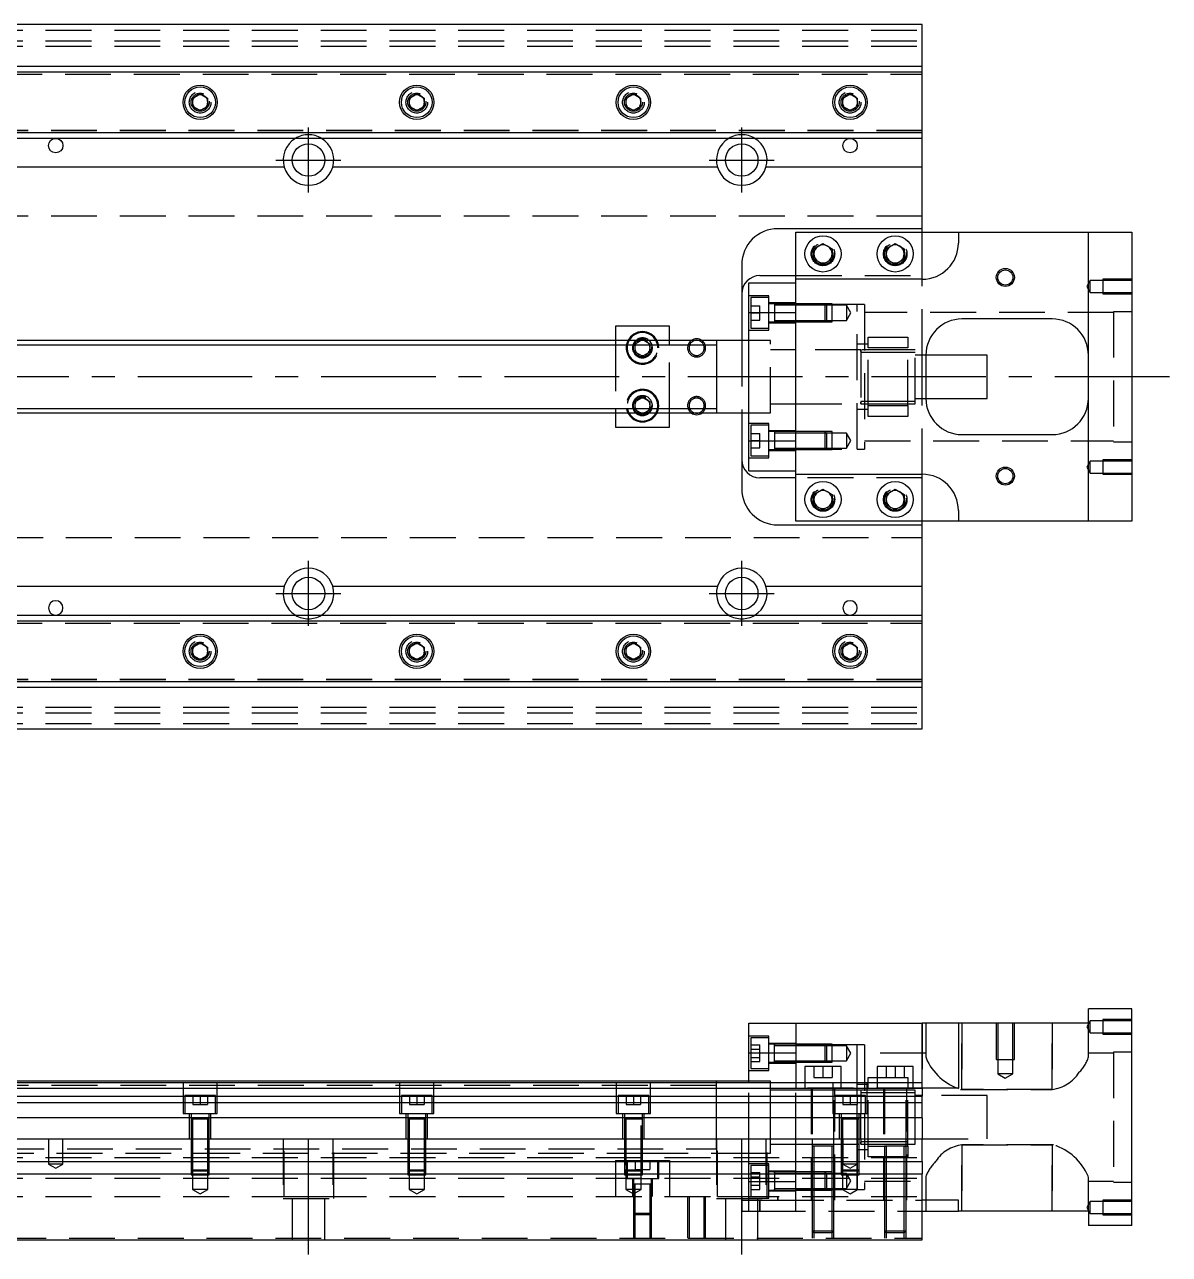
# Model space of a CAD drawing. Extents: x -20 to 930, y -284 to 102.
# Drawn here: x 451.4 to 768.4, y -243 to 97.5 of the extents above; entities that cross this region are included whole.
import ezdxf

# ---------------------------------------------------------------- set-up
doc = ezdxf.new("R2010")
doc.units = 0
doc.linetypes.add('CENTER', pattern=[50.8, 31.75, -6.35, 6.35, -6.35])
doc.linetypes.add('DASHED', pattern=[19.05, 12.7, -6.35])
doc.layers.get('0').update_dxf_attribs({"linetype": 'CONTINUOUS'})
doc.layers.add('CENTER', color=1, linetype='CENTER')

msp = doc.modelspace()

# ---------------------------------------------------------------- linework, layer by layer
at = {"color": 3, "linetype": 'DASHED'}
for p, q in [((0, 96), (700, 96)), ((0, 93), (700, 93)), ((0, 91.5), (700, 91.5)), ((424.5, 84.403994), (700, 84.403994)), ((424.5, 83.8), (700, 83.8)), ((502.483582, 76.286038), (502.5, 76)), ((562.483582, 76.286038), (562.5, 76)), ((617.5, 76), (617.534018, 76.411016)), ((682.483582, 76.286038), (682.5, 76)), ((700, 68.2), (424.5, 68.2)), ((700, 67.596006), (424.5, 67.596006)), ((700, 44.5), (5.640312, 44.5)), ((700, 28), (700, 40)), ((675.477798, 34.364306), (675.5, 34)), ((695.477798, 34.364306), (695.5, 34)), ((665, 28), (700, 28)), ((700, 27), (700, 28)), ((665, 17.78342), (665, 26)), ((700, 6), (700, 27)), ((746.5, 26.65), (745.547372, 25)), ((745.547372, 25), (746.5, 23.35)), ((746.5, 23.35), (746.5, 26.65)), ((750, 26.65), (746.5, 26.65)), ((750, 26.999994), (750, 23.000006)), ((758, 26.999994), (750, 26.999994)), ((758, 26.65), (750, 26.65)), ((657.5, 22.42767), (652, 22.42767)), ((652.5, 21.92767), (652.5, 13.42767)), ((657.5, 21.92767), (652.5, 21.92767)), ((657.5, 12.92767), (657.5, 22.42767)), ((746.5, 23.35), (750, 23.35)), ((750, 23.35), (758, 23.35)), ((750, 23.000006), (758, 23.000006)), ((652.5, 19.67767), (655, 19.67767)), ((652.5, 17.67767), (655, 17.67767)), ((655, 17.67767), (655, 19.67767)), ((655, 15.67767), (655, 17.67767)), ((665, 20.42767), (657.5, 20.42767)), ((659.1, 20.17767), (657.5, 20.17767)), ((659.1, 20.17767), (659.095, 20.17767)), ((659.1, 20.17767), (659.1, 19.92022)), ((659.105, 20.17767), (659.1, 20.17767)), ((664.99998, 20.17767), (659.1, 20.17767)), ((659.1, 19.92022), (659.1, 15.435068)), ((664.99998, 19.77767), (659.1, 19.77767)), ((673.1, 20.17767), (665, 20.17767)), ((673.1, 20.177664), (665, 20.177664)), ((682, 20), (665, 20)), ((673.5, 19.77767), (665, 19.77767)), ((673.1, 15.17767), (673.1, 20.17767)), ((673.5, 19.77767), (673.1, 20.17767)), ((675, 20.177664), (673.10002, 20.177664)), ((673.5, 19.77767), (673.5, 15.57767)), ((675, 19.77767), (673.50002, 19.77767)), ((675, 15.177674), (675, 20.177664)), ((679, 19.77767), (675, 19.77767)), ((679, 19.77767), (679, 15.57767)), ((680.212436, 17.67767), (679, 19.77767)), ((679, 15.57767), (680.212436, 17.67767)), ((682, -20), (682, 20)), ((684, 20), (682, 20)), ((684, 20), (684, -20)), ((753, 17.75), (684, 17.75)), ((753, 18), (753, -18)), ((758, 18), (753, 18)), ((652.5, 15.67767), (655, 15.67767)), ((657.5, 15.17767), (659.1, 15.17767)), ((657.5, 14.92767), (665, 14.92767)), ((659.095, 15.17767), (659.1, 15.17767)), ((659.1, 15.57767), (664.99998, 15.57767)), ((659.1, 15.435068), (659.1, 15.17767)), ((659.1, 15.17767), (659.105, 15.17767)), ((659.1, 15.17767), (664.99998, 15.17767)), ((665, 15.57767), (673.5, 15.57767)), ((665, 15.177674), (673.1, 15.177674)), ((665, 15.17767), (673.1, 15.17767)), ((673.1, 15.17767), (673.5, 15.57767)), ((673.10002, 15.177674), (675, 15.177674)), ((673.50002, 15.57767), (675, 15.57767)), ((675, 15.57767), (679, 15.57767)), ((652, 12.92767), (657.5, 12.92767)), ((652.5, 13.42767), (657.5, 13.42767)), ((685, 11), (696, 11)), ((685, 8), (685, 11)), ((696, 11), (696, 8)), ((615, 10), (615, 8.75)), ((615, 8.75), (615, -8.75)), ((620.5, 9.1547), (621.964102, 10)), ((620.5, 8.75), (620.5, 9.1547)), ((620.5, 6.8453), (620.5, 8.75)), ((622.5, 5.690598), (620.5, 6.8453)), ((624.5, 6.8453), (622.5, 5.690598)), ((623.035898, 10), (624.5, 9.1547)), ((624.5, 9.1547), (624.5, 8.75)), ((624.5, 8.75), (624.5, 6.8453)), ((624.983582, 8.286038), (625, 8)), ((630, 8.75), (630, 10)), ((630, -8.75), (630, 8.75)), ((643, 10), (642.995, 10)), ((643.005, 10), (643, 10)), ((650, 10), (650, -10)), ((658, 10), (652, 10)), ((658, -10), (658, 10)), ((665, 7.5), (658, 7.5)), ((683.005, 7.5), (665, 7.5)), ((685, 9), (682, 9)), ((696, 7.5), (682.995, 7.5)), ((683, 6.950984), (683, 7.5)), ((683, 7.5), (683, 6.951128)), ((683, 6.951128), (683, -6.950984)), ((696, 8), (685, 8)), ((685, -8), (685, 8)), ((696, -8), (696, 8)), ((698, 7.5), (696, 7.5)), ((698, -7.5), (698, 7.5)), ((696, 6.75), (683, 6.75)), ((698, 6.75), (696, 6.75)), ((701, 6), (698, 6)), ((700, -6), (700, 6)), ((620.5, -6.8453), (622.5, -5.690598)), ((622.5, -5.690598), (624.5, -6.8453)), ((683, -6.75), (696, -6.75)), ((696, -6.75), (698, -6.75)), ((698, -6), (701, -6)), ((700, -27), (700, -6)), ((615, -8.75), (615, -10)), ((620, -8), (620.018502, -7.696412)), ((620.5, -8.75), (620.5, -6.8453)), ((620.5, -9.1547), (620.5, -8.75)), ((621.964102, -10), (620.5, -9.1547)), ((624.5, -9.1547), (623.035898, -10)), ((624.5, -6.8453), (624.5, -8.75)), ((624.5, -8.75), (624.5, -9.1547)), ((630, -10), (630, -8.75)), ((642.995, -10), (643, -10)), ((643, -10), (643.005, -10)), ((652, -10), (658, -10)), ((658, -7.5), (665, -7.5)), ((665, -7.5), (683.005, -7.5)), ((682, -9), (685, -9)), ((682.995, -7.5), (696, -7.5)), ((683, -7.499332), (683, -6.950962)), ((683, -6.950984), (683, -7.5)), ((683, -7.5), (683, -7.499332)), ((685, -8), (696, -8)), ((685, -11), (685, -8)), ((696, -7.5), (698, -7.5)), ((696, -8), (696, -11)), ((657.5, -12.92767), (652, -12.92767)), ((652.5, -13.42767), (652.5, -21.92767)), ((657.5, -13.42767), (652.5, -13.42767)), ((657.5, -22.42767), (657.5, -12.92767)), ((696, -11), (685, -11)), ((652.5, -15.67767), (655, -15.67767)), ((655, -17.67767), (655, -15.67767)), ((665, -14.92767), (657.5, -14.92767)), ((659.1, -15.17767), (657.5, -15.17767)), ((659.1, -15.17767), (659.095, -15.17767)), ((659.1, -15.17767), (659.1, -15.435118)), ((664.99998, -15.17767), (659.1, -15.17767)), ((659.105, -15.17767), (659.1, -15.17767)), ((659.1, -15.435118), (659.1, -19.920272)), ((664.99998, -15.57767), (659.1, -15.57767)), ((673.1, -15.17767), (665, -15.17767)), ((673.1, -15.177674), (665, -15.177674)), ((673.5, -15.57767), (665, -15.57767)), ((673.1, -20.17767), (673.1, -15.17767)), ((673.5, -15.57767), (673.1, -15.17767)), ((675, -15.177674), (673.10002, -15.177674)), ((673.5, -15.57767), (673.5, -19.77767)), ((675, -15.57767), (673.50002, -15.57767)), ((675, -20.177664), (675, -15.177674)), ((679, -15.57767), (675, -15.57767)), ((679, -15.57767), (679, -19.77767)), ((680.212436, -17.67767), (679, -15.57767)), ((652.5, -17.67767), (655, -17.67767)), ((652.5, -19.67767), (655, -19.67767)), ((655, -19.67767), (655, -17.67767)), ((657.5, -20.17767), (659.1, -20.17767)), ((657.5, -20.42767), (665, -20.42767)), ((659.095, -20.17767), (659.1, -20.17767)), ((659.1, -19.77767), (664.99998, -19.77767)), ((659.1, -19.920272), (659.1, -20.17767)), ((659.1, -20.17767), (664.99998, -20.17767)), ((659.1, -20.17767), (659.105, -20.17767)), ((665, -26), (665, -17.78342)), ((665, -19.77767), (673.5, -19.77767)), ((665, -20), (682, -20)), ((665, -20.177664), (673.1, -20.177664)), ((665, -20.17767), (673.1, -20.17767)), ((673.1, -20.17767), (673.5, -19.77767)), ((673.10002, -20.177664), (675, -20.177664)), ((673.50002, -19.77767), (675, -19.77767)), ((675, -19.77767), (679, -19.77767)), ((679, -19.77767), (680.212436, -17.67767)), ((682, -20), (684, -20)), ((684, -17.75), (753, -17.75)), ((753, -18), (758, -18)), ((652, -22.42767), (657.5, -22.42767)), ((652.5, -21.92767), (657.5, -21.92767)), ((746.5, -23.35), (745.547372, -25)), ((746.5, -26.65), (746.5, -23.35)), ((750, -23.35), (746.5, -23.35)), ((750, -23.000006), (750, -26.999994)), ((758, -23.000006), (750, -23.000006)), ((758, -23.35), (750, -23.35)), ((700, -28), (700, -27)), ((745.547372, -25), (746.5, -26.65)), ((746.5, -26.65), (750, -26.65)), ((750, -26.65), (758, -26.65)), ((750, -26.999994), (758, -26.999994)), ((700, -28), (665, -28)), ((700, -40), (700, -28)), ((675.477798, -33.635694), (675.5, -34)), ((695.477798, -33.635694), (695.5, -34)), ((5.640312, -44.5), (700, -44.5)), ((424.5, -67.596006), (700, -67.596006)), ((424.5, -68.2), (700, -68.2)), ((497.5, -76), (497.534018, -75.588984)), ((557.5, -76), (557.534018, -75.588984)), ((622.483582, -75.713962), (622.5, -76)), ((682.483582, -75.713962), (682.5, -76)), ((700, -83.8), (424.5, -83.8)), ((700, -84.403994), (424.5, -84.403994)), ((0, -91.5), (700, -91.5)), ((0, -93), (700, -93)), ((0, -96), (700, -96)), ((700, -178.98), (700, -195.48)), ((701, -178.98), (701, -188.274836)), ((711, -197.294786), (711, -178.98)), ((711, -178.98), (711, -197.294786)), ((720.500006, -178.98), (720.500006, -188.98)), ((720.9, -178.98), (720.9, -188.98)), ((725.1, -188.98), (725.1, -178.98)), ((725.499994, -188.98), (725.499994, -178.98)), ((736, -178.98), (736, -197.294786)), ((736, -197.294786), (736, -178.98)), ((746.5, -178.33), (745.547372, -179.98)), ((745.547372, -179.98), (746.5, -181.63)), ((746, -188.274836), (746, -178.98)), ((746.5, -181.63), (746.5, -178.33)), ((750, -178.33), (746.5, -178.33)), ((750, -177.980006), (750, -181.979994)), ((758, -177.980006), (750, -177.980006)), ((758, -178.33), (750, -178.33)), ((657.5, -182.55233), (652, -182.55233)), ((652.5, -183.05233), (652.5, -187.30233)), ((657.5, -183.05233), (652.5, -183.05233)), ((657.5, -187.30233), (657.5, -182.55233)), ((746.5, -181.63), (750, -181.63)), ((750, -181.63), (758, -181.63)), ((750, -181.979994), (758, -181.979994)), ((652.5, -184.99293), (655, -184.99293)), ((652.5, -186.14763), (655, -186.14763)), ((655, -186.14763), (655, -184.99293)), ((655, -188.457032), (655, -186.14763)), ((665, -184.55233), (657.5, -184.55233)), ((659.105, -184.80233), (657.5, -184.80233)), ((664.99998, -184.80233), (659.095, -184.80233)), ((659.1, -184.80233), (659.1, -185.05978)), ((659.1, -189.80233), (659.1, -184.80233)), ((664.99998, -185.20233), (659.1, -185.20233)), ((673.1, -184.80233), (665, -184.80233)), ((673.100006, -184.802336), (665, -184.802336)), ((673.27767, -184.98), (665, -184.98)), ((673.5, -185.20233), (665, -185.20233)), ((673.1, -187.30233), (673.1, -184.80233)), ((673.5, -185.20233), (673.1, -184.80233)), ((675, -184.802336), (673.10002, -184.802336)), ((682, -184.98), (673.27767, -184.98)), ((673.5, -185.20233), (673.5, -187.30233)), ((675, -185.20233), (673.50002, -185.20233)), ((675, -189.802326), (675, -184.802336)), ((679, -185.20233), (675, -185.20233)), ((679, -185.20233), (679, -187.30233)), ((680.212436, -187.30233), (679, -185.20233)), ((682, -195.48), (682, -184.98)), ((684, -184.98), (682, -184.98)), ((684, -184.98), (684, -224.98)), ((701, -187.23), (684, -187.23)), ((753, -187.23), (746, -187.23)), ((753, -186.98), (753, -222.98)), ((758, -186.98), (753, -186.98)), ((652.5, -187.30233), (652.5, -191.55233)), ((652.5, -188.457032), (655, -188.457032)), ((652.5, -189.611732), (655, -189.611732)), ((655, -189.611732), (655, -188.457032)), ((657.5, -192.05233), (657.5, -187.30233)), ((657.5, -189.80233), (659.105, -189.80233)), ((657.5, -190.05233), (665, -190.05233)), ((659.095, -189.80233), (664.99998, -189.80233)), ((659.1, -189.40233), (664.99998, -189.40233)), ((665, -189.40233), (673.5, -189.40233)), ((665, -189.802326), (673.100006, -189.802326)), ((665, -189.80233), (673.1, -189.80233)), ((673.1, -189.80233), (673.1, -187.30233)), ((673.1, -189.80233), (673.5, -189.40233)), ((673.10002, -189.802326), (675, -189.802326)), ((673.5, -187.30233), (673.5, -189.40233)), ((673.50002, -189.40233), (675, -189.40233)), ((675, -189.40233), (679, -189.40233)), ((679, -187.30233), (679, -189.40233)), ((679, -189.40233), (680.212436, -187.30233)), ((701, -188.274836), (701.035862, -188.603408)), ((720.500006, -188.98), (725.499994, -188.98)), ((720.9, -188.98), (720.9, -192.98)), ((725.1, -192.98), (725.1, -188.98)), ((652, -192.05233), (657.5, -192.05233)), ((652.5, -191.55233), (657.5, -191.55233)), ((670, -190.98), (670, -193.98)), ((670, -193.98), (672.5, -193.98)), ((672.5, -190.98), (672.5, -193.98)), ((672.5, -193.98), (675, -193.98)), ((675, -190.98), (675, -193.98)), ((685, -193.98), (687.5, -193.98)), ((685, -195.48), (685, -193.98)), ((687.5, -193.98), (690, -193.98)), ((690, -190.98), (690, -193.98)), ((690, -193.98), (692.5, -193.98)), ((692.5, -190.98), (692.5, -193.98)), ((692.5, -193.98), (695, -193.98)), ((695, -190.98), (695, -193.98)), ((695, -193.98), (696, -193.98)), ((696, -193.98), (696, -195.48)), ((725.1, -192.98), (720.9, -192.98)), ((720.9, -192.98), (723, -194.192436)), ((723, -194.192436), (725.1, -192.98)), ((643, -196.23), (25, -196.23)), ((495.25, -195.48), (495.25, -203.98)), ((504.75, -203.98), (504.75, -195.48)), ((555.25, -195.48), (555.25, -203.98)), ((564.75, -203.98), (564.75, -195.48)), ((615.25, -195.48), (615.25, -203.98)), ((624.75, -203.98), (624.75, -195.48)), ((643, -205.180066), (643, -195.477168)), ((658, -194.98), (652, -194.98)), ((652, -210.98), (652, -195.48)), ((658, -204.98), (658, -194.98)), ((658, -204.98), (658, -194.98)), ((665, -195.48), (665, -196.98)), ((700, -196.98), (665, -196.98)), ((665, -210.98), (665, -196.98)), ((667.5, -195.48), (667.5, -196.98)), ((669.25, -196.98), (669.25, -227.98)), ((669.5, -196.98), (669.5, -210.98)), ((675.25, -195.48), (675.25, -203.98)), ((675.5, -212.985), (675.5, -196.98)), ((675.75, -198.98), (675.75, -196.98)), ((677.5, -196.98), (677.5, -195.48)), ((682, -196.98), (682, -195.48)), ((685, -195.98), (682, -195.98)), ((682, -198.98), (682, -196.98)), ((684.75, -203.98), (684.75, -195.48)), ((685, -196.98), (685, -195.48)), ((685, -212.98), (685, -196.98)), ((687.5, -195.48), (687.5, -196.98)), ((689.25, -196.98), (689.25, -227.98)), ((689.5, -196.98), (689.5, -212.985)), ((695.5, -212.985), (695.5, -196.98)), ((695.75, -227.98), (695.75, -196.98)), ((696, -195.48), (696, -196.98)), ((696, -212.98), (696, -196.98)), ((697.5, -196.98), (697.5, -195.48)), ((710.61503, -197.279374), (711, -197.294786)), ((736, -197.294786), (711, -197.294786)), ((711, -197.294786), (736, -197.294786)), ((504.25, -198.98), (495.75, -198.98)), ((495.75, -198.98), (495.75, -203.98)), ((498, -198.98), (498, -201.48)), ((500, -198.98), (500, -201.48)), ((502, -198.98), (502, -201.48)), ((504.25, -203.98), (504.25, -198.98)), ((564.25, -198.98), (555.75, -198.98)), ((555.75, -198.98), (555.75, -203.98)), ((558, -198.98), (558, -201.48)), ((560, -198.98), (560, -201.48)), ((562, -198.98), (562, -201.48)), ((564.25, -203.98), (564.25, -198.98)), ((624.25, -198.98), (615.75, -198.98)), ((615.75, -198.98), (615.75, -203.98)), ((618, -198.98), (618, -201.48)), ((620, -198.98), (620, -201.48)), ((622, -198.98), (622, -201.48)), ((624.25, -203.98), (624.25, -198.98)), ((665, -197.48), (658, -197.48)), ((669.5, -197.48), (665, -197.48)), ((675.5, -197.48), (669.5, -197.48)), ((682, -197.48), (675.5, -197.48)), ((684.25, -198.98), (675.75, -198.98)), ((675.75, -198.98), (675.75, -203.98)), ((678, -198.98), (678, -201.48)), ((680, -198.98), (680, -201.48)), ((683, -197.48), (682, -197.48)), ((682, -198.98), (682, -201.48)), ((683, -197.48), (682.995, -197.48)), ((683, -197.48), (683, -198.029038)), ((685, -197.48), (683, -197.48)), ((683.005, -197.48), (683, -197.48)), ((683, -198.029038), (683, -198.97884)), ((685, -198.23), (683, -198.23)), ((683, -198.97884), (683, -203.879728)), ((684.25, -203.98), (684.25, -198.98)), ((689.5, -197.48), (685, -197.48)), ((689.5, -198.23), (685, -198.23)), ((695.5, -197.48), (689.5, -197.48)), ((695.5, -198.23), (689.5, -198.23)), ((696, -197.48), (695.5, -197.48)), ((696, -198.23), (695.5, -198.23)), ((698, -197.48), (696, -197.48)), ((698, -198.23), (696, -198.23)), ((698, -204.98), (698, -197.48)), ((700, -198.98), (698, -198.98)), ((718, -198.98), (700, -198.98)), ((718, -204.98), (718, -198.98)), ((495.25, -203.98), (504.75, -203.98)), ((497, -203.98), (497, -210.98)), ((497.5, -203.98), (497.5, -205.58)), ((498, -201.48), (500, -201.48)), ((500, -201.48), (502, -201.48)), ((502.5, -205.58), (502.5, -203.98)), ((503, -210.98), (503, -203.98)), ((555.25, -203.98), (564.75, -203.98)), ((557, -203.98), (557, -210.98)), ((557.5, -203.98), (557.5, -205.58)), ((558, -201.48), (560, -201.48)), ((560, -201.48), (562, -201.48)), ((562.5, -205.58), (562.5, -203.98)), ((563, -210.98), (563, -203.98)), ((615.25, -203.98), (624.75, -203.98)), ((617, -203.98), (617, -210.98)), ((617.5, -203.98), (617.5, -205.58)), ((618, -201.48), (620, -201.48)), ((620, -201.48), (622, -201.48)), ((622.5, -205.58), (622.5, -203.98)), ((623, -210.98), (623, -203.98)), ((675.25, -203.98), (684.75, -203.98)), ((675.75, -227.98), (675.75, -203.98)), ((677, -203.98), (677, -210.98)), ((677.5, -203.98), (677.5, -205.58)), ((678, -201.48), (680, -201.48)), ((680, -201.48), (682, -201.48)), ((682, -204.98), (682, -201.48)), ((682.5, -205.58), (682.5, -203.98)), ((683, -210.98), (683, -203.98)), ((497.5, -205.575), (497.5, -205.58)), ((502.5, -205.58), (497.5, -205.58)), ((497.5, -205.58), (497.5, -205.585)), ((497.5, -205.58), (497.5, -210.97998)), ((497.9, -205.58), (497.9, -210.97998)), ((502.1, -210.97998), (502.1, -205.58)), ((502.5, -205.58), (502.5, -205.575)), ((502.5, -205.585), (502.5, -205.58)), ((502.5, -210.97998), (502.5, -205.58)), ((557.5, -205.575), (557.5, -205.58)), ((562.5, -205.58), (557.5, -205.58)), ((557.5, -205.58), (557.5, -205.585)), ((557.5, -205.58), (557.5, -210.97998)), ((557.9, -205.58), (557.9, -210.97998)), ((562.1, -210.97998), (562.1, -205.58)), ((562.5, -205.58), (562.5, -205.575)), ((562.5, -205.585), (562.5, -205.58)), ((562.5, -210.97998), (562.5, -205.58)), ((617.5, -205.575), (617.5, -205.58)), ((622.5, -205.58), (617.5, -205.58)), ((617.5, -205.58), (617.5, -205.585)), ((617.5, -205.58), (617.5, -210.97998)), ((617.9, -205.58), (617.9, -219.98)), ((622.1, -219.98), (622.1, -205.58)), ((622.5, -205.58), (622.5, -205.575)), ((622.5, -205.585), (622.5, -205.58)), ((622.5, -210.97998), (622.5, -205.58)), ((643, -213.73), (643, -205.180066)), ((658, -214.98), (658, -204.98)), ((658, -214.98), (658, -204.98)), ((677.5, -205.575), (677.5, -205.58)), ((677.5, -205.58), (677.757448, -205.58)), ((682.5, -205.58), (677.5, -205.58)), ((677.5, -205.58), (677.5, -205.585)), ((677.5, -205.58), (677.5, -210.97998)), ((677.9, -205.58), (677.9, -210.97998)), ((682, -210.98), (682, -204.98)), ((682.1, -210.97998), (682.1, -205.58)), ((682.5, -205.58), (682.5, -205.575)), ((682.5, -205.585), (682.5, -205.58)), ((682.5, -210.97998), (682.5, -205.58)), ((698, -212.48), (698, -204.98)), ((718, -210.98), (718, -204.98)), ((458, -210.98), (458, -217.98)), ((462, -217.98), (462, -210.98)), ((497.5, -210.98), (497.5, -217.28)), ((497.500006, -210.98), (497.500006, -217.28)), ((497.9, -210.98), (497.9, -217.28)), ((502.1, -217.28), (502.1, -210.98)), ((502.499994, -217.28), (502.499994, -210.98)), ((502.5, -217.28), (502.5, -210.98)), ((523, -210.98), (523, -227.48)), ((523.291796, -226.98), (523.291796, -210.98)), ((536.708204, -210.98), (536.708204, -226.98)), ((537, -227.48), (537, -210.98)), ((557.5, -210.98), (557.5, -217.28)), ((557.500006, -210.98), (557.500006, -217.28)), ((557.9, -210.98), (557.9, -217.28)), ((562.1, -217.28), (562.1, -210.98)), ((562.499994, -217.28), (562.499994, -210.98)), ((562.5, -217.28), (562.5, -210.98)), ((617.5, -210.98), (617.5, -217.28)), ((617.500006, -210.98), (617.500006, -217.28)), ((622.499994, -217.28), (622.499994, -210.98)), ((622.5, -217.28), (622.5, -210.98)), ((643, -210.98), (643, -227.48)), ((643.291796, -226.98), (643.291796, -210.98)), ((652, -217.28), (652, -210.98)), ((656.708204, -210.98), (656.708204, -226.98)), ((657, -227.48), (657, -210.98)), ((665, -217.28), (665, -210.98)), ((669.5, -210.98), (669.5, -212.98)), ((677.5, -210.98), (677.5, -217.28)), ((677.500006, -210.98), (677.500006, -217.28)), ((677.9, -210.98), (677.9, -217.28)), ((678, -210.98), (678, -217.98)), ((682, -217.98), (682, -210.98)), ((682.1, -217.28), (682.1, -210.98)), ((682.499994, -217.28), (682.499994, -210.98)), ((682.5, -217.28), (682.5, -210.98)), ((683, -211.081716), (683, -211.931128)), ((700, -210.98), (718, -210.98)), ((25, -213.73), (643, -213.73)), ((658, -212.48), (665, -212.48)), ((665, -212.48), (669.5, -212.48)), ((669.5, -212.48), (683.005, -212.48)), ((669.5, -212.975), (669.5, -212.98)), ((675.5, -212.98), (669.5, -212.98)), ((669.5, -212.98), (669.5, -212.985)), ((669.5, -212.98), (669.5, -217.28)), ((670, -212.98), (670, -217.28)), ((675, -220.68), (675, -212.98)), ((675.5, -220.68), (675.5, -212.975)), ((682, -213.98), (685, -213.98)), ((682.995, -212.48), (696, -212.48)), ((683, -211.73), (698, -211.73)), ((683, -212.479332), (683, -211.930962)), ((683, -211.931128), (683, -212.48)), ((683, -212.48), (683, -212.479332)), ((683.005, -212.48), (696, -212.48)), ((685, -212.98), (689.39999, -212.98)), ((685, -215.98), (685, -212.98)), ((689.39999, -212.98), (689.499994, -212.98)), ((689.5, -212.975), (689.5, -220.68)), ((689.5, -212.98), (689.84965, -212.98)), ((689.849602, -212.98), (689.5, -212.98)), ((695.15035, -212.98), (689.849602, -212.98)), ((695.150204, -212.98), (695.5, -212.98)), ((695.5, -212.98), (695.15035, -212.98)), ((695.5, -220.68), (695.5, -212.975)), ((695.500006, -212.98), (695.60001, -212.98)), ((695.60001, -212.98), (696, -212.98)), ((696, -212.48), (698, -212.48)), ((696, -212.98), (696, -215.98)), ((711, -212.665214), (736, -212.665214)), ((736, -212.665214), (711, -212.665214)), ((711, -230.98), (711, -212.665214)), ((711, -212.665214), (711, -230.98)), ((736, -212.665214), (736, -230.98)), ((736, -230.98), (736, -212.665214)), ((736.383512, -212.680578), (736, -212.665214)), ((0, -216.13), (700, -216.13)), ((365, -214.98), (617.5, -214.98)), ((497.5, -214.98), (497.9, -214.98)), ((497.5, -217.28), (497.5, -219.58)), ((497.500006, -217.28), (497.500006, -219.580006)), ((497.9, -214.98), (502.1, -214.98)), ((497.9, -217.28), (497.9, -219.98)), ((502.1, -214.98), (502.5, -214.98)), ((502.1, -219.98), (502.1, -217.28)), ((502.499994, -219.580006), (502.499994, -217.28)), ((502.5, -219.58), (502.5, -217.28)), ((557.5, -214.98), (557.9, -214.98)), ((557.5, -217.28), (557.5, -219.58)), ((557.500006, -217.28), (557.500006, -219.580006)), ((557.9, -214.98), (562.1, -214.98)), ((557.9, -217.28), (557.9, -219.98)), ((562.1, -214.98), (562.5, -214.98)), ((562.1, -219.98), (562.1, -217.28)), ((562.499994, -219.580006), (562.499994, -217.28)), ((562.5, -219.58), (562.5, -217.28)), ((615, -216.98), (615, -217.28)), ((615, -216.98), (617.5, -216.98)), ((615, -217.28), (615, -220.68)), ((617.5, -214.98), (617.9, -214.98)), ((617.5, -216.98), (617.9, -216.98)), ((617.5, -217.28), (617.5, -219.58)), ((617.500006, -217.28), (617.500006, -219.580006)), ((617.9, -214.98), (622.1, -214.98)), ((617.9, -216.98), (622.1, -216.98)), ((618, -216.98), (618, -221.98)), ((618.25, -216.98), (618.25, -217.28)), ((618.25, -217.28), (618.25, -219.98)), ((620.5, -216.98), (620.5, -219.48)), ((622.1, -214.98), (622.5, -214.98)), ((622.1, -216.98), (622.5, -216.98)), ((622.499994, -219.580006), (622.499994, -217.28)), ((622.5, -214.98), (643.005, -214.98)), ((622.5, -216.98), (630, -216.98)), ((622.5, -219.58), (622.5, -217.28)), ((624.5, -216.98), (624.5, -219.48)), ((626.75, -217.28), (626.75, -216.98)), ((626.75, -220.68), (626.75, -217.28)), ((627, -221.98), (627, -216.98)), ((630, -216.98), (630, -217.28)), ((630, -217.28), (630, -220.68)), ((642.995, -214.98), (643.291796, -214.98)), ((643.291796, -214.98), (652, -214.98)), ((652, -214.98), (658, -214.98)), ((652, -220.68), (652, -217.28)), ((665, -220.68), (665, -217.28)), ((669.5, -217.28), (669.5, -220.68)), ((670, -217.28), (670, -220.68)), ((677.5, -217.28), (677.5, -219.58)), ((677.500006, -217.28), (677.500006, -219.580006)), ((677.9, -217.28), (677.9, -219.98)), ((682.1, -219.98), (682.1, -217.28)), ((682.499994, -219.580006), (682.499994, -217.28)), ((682.5, -219.58), (682.5, -217.28)), ((696, -215.98), (685, -215.98)), ((462, -217.98), (458, -217.98)), ((458, -217.98), (460, -219.1347)), ((460, -219.1347), (462, -217.98)), ((497.5, -219.58), (502.5, -219.58)), ((497.5, -219.58), (497.9, -219.98)), ((497.500006, -219.58002), (497.500006, -220.68)), ((497.500006, -220.68), (497.500006, -220.98)), ((497.500006, -220.98), (502.499994, -220.98)), ((502.1, -219.98), (497.9, -219.98)), ((497.9, -219.98002), (497.9, -220.98)), ((497.9, -220.98), (497.9, -224.98)), ((502.1, -219.98), (502.5, -219.58)), ((502.1, -220.98), (502.1, -219.98002)), ((502.1, -224.98), (502.1, -220.98)), ((502.499994, -220.68), (502.499994, -219.58002)), ((502.499994, -220.98), (502.499994, -220.68)), ((557.5, -219.58), (562.5, -219.58)), ((557.5, -219.58), (557.9, -219.98)), ((557.500006, -219.58002), (557.500006, -220.68)), ((557.500006, -220.68), (557.500006, -220.98)), ((557.500006, -220.98), (562.499994, -220.98)), ((562.1, -219.98), (557.9, -219.98)), ((557.9, -219.98002), (557.9, -220.98)), ((557.9, -220.98), (557.9, -224.98)), ((562.1, -219.98), (562.5, -219.58)), ((562.1, -220.98), (562.1, -219.98002)), ((562.1, -224.98), (562.1, -220.98)), ((562.499994, -220.68), (562.499994, -219.58002)), ((562.499994, -220.98), (562.499994, -220.68)), ((615, -220.68), (615, -226.98)), ((617.5, -219.58), (622.5, -219.58)), ((617.5, -219.58), (617.9, -219.98)), ((617.500006, -219.58002), (617.500006, -220.68)), ((617.500006, -220.68), (617.500006, -220.98)), ((617.500006, -220.98), (622.499994, -220.98)), ((622.1, -219.98), (617.9, -219.98)), ((617.9, -219.98002), (617.9, -220.98)), ((617.9, -220.98), (617.9, -224.98)), ((618.25, -219.98), (618.25, -220.68)), ((618.25, -220.68), (618.25, -220.98)), ((618.25, -220.98), (618.25, -221.98)), ((620.5, -219.48), (622.5, -219.48)), ((622.1, -219.98), (622.5, -219.58)), ((622.1, -220.98), (622.1, -219.98002)), ((622.1, -224.98), (622.1, -220.98)), ((622.499994, -220.68), (622.499994, -219.58002)), ((622.499994, -220.98), (622.499994, -220.68)), ((622.5, -219.48), (624.5, -219.48)), ((626.75, -221.98), (626.75, -220.68)), ((630, -220.68), (630, -226.98)), ((657.5, -217.90767), (652, -217.90767)), ((652, -222.76342), (652, -220.68)), ((652.5, -218.40767), (652.5, -220.68)), ((657.5, -218.40767), (652.5, -218.40767)), ((652.5, -220.348268), (655, -220.348268)), ((652.5, -220.68), (652.5, -222.65767)), ((655, -221.502968), (655, -220.348268)), ((657.5, -222.65767), (657.5, -217.90767)), ((665, -219.90767), (657.5, -219.90767)), ((659.105, -220.15767), (657.5, -220.15767)), ((664.99998, -220.15767), (659.095, -220.15767)), ((659.1, -220.15767), (659.1, -220.415118)), ((659.1, -220.415136), (659.1, -220.15767)), ((659.1, -220.415118), (659.1, -220.679906)), ((664.99998, -220.55767), (659.1, -220.55767)), ((659.1, -220.679906), (659.1, -222.65767)), ((669.5, -220.15767), (665, -220.15767)), ((669.5, -220.157674), (665, -220.157674)), ((669.5, -220.55767), (665, -220.55767)), ((665, -227.98), (665, -220.68)), ((670, -220.15767), (669.5, -220.15767)), ((670, -220.157674), (669.5, -220.157674)), ((670, -220.55767), (669.5, -220.55767)), ((669.5, -220.68), (669.5, -227.97998)), ((673.1, -220.15767), (670, -220.15767)), ((673.100006, -220.157674), (670, -220.157674)), ((673.5, -220.55767), (670, -220.55767)), ((670, -220.68), (670, -227.97998)), ((673.1, -220.68), (673.1, -220.15767)), ((673.5, -220.55767), (673.1, -220.15767)), ((673.1, -222.65767), (673.1, -220.68)), ((675, -220.157674), (673.10002, -220.157674)), ((673.5, -220.55767), (673.5, -220.68)), ((673.5, -220.68), (673.5, -222.65767)), ((675, -220.55767), (673.50002, -220.55767)), ((679, -220.55767), (675, -220.55767)), ((675, -227.97998), (675, -220.68)), ((675.5, -227.97998), (675.5, -220.68)), ((677.5, -219.58), (682.5, -219.58)), ((677.5, -219.58), (677.9, -219.98)), ((677.500006, -219.58002), (677.500006, -220.68)), ((677.500006, -220.68), (677.500006, -220.98)), ((677.500006, -220.98), (682.499994, -220.98)), ((682.1, -219.98), (677.9, -219.98)), ((677.9, -219.98002), (677.9, -220.98)), ((677.9, -220.98), (677.9, -224.98)), ((682, -217.98), (678, -217.98)), ((678, -217.98), (680, -219.1347)), ((679, -220.55767), (679, -222.65767)), ((680.212436, -222.65767), (679, -220.55767)), ((680, -219.1347), (682, -217.98)), ((682, -219.98), (682, -217.98)), ((682, -220.68), (682, -219.98)), ((682, -220.98), (682, -220.68)), ((682, -224.98), (682, -220.98)), ((682.1, -219.98), (682.5, -219.58)), ((682.1, -220.98), (682.1, -219.98002)), ((682.1, -224.98), (682.1, -220.98)), ((682.499994, -220.68), (682.499994, -219.58002)), ((682.499994, -220.98), (682.499994, -220.68)), ((689.5, -220.68), (689.5, -227.97998)), ((695.5, -227.97998), (695.5, -220.68)), ((701.119076, -221.049652), (701.02814, -221.396646)), ((0, -221.83), (700, -221.83)), ((618, -221.98), (627, -221.98)), ((619.75, -221.98), (619.75, -226.98)), ((620, -221.98), (620, -223.58)), ((620, -223.575), (620, -223.58)), ((625, -223.58), (620, -223.58)), ((620, -223.58), (620, -223.585)), ((620, -223.58), (620, -226.97998)), ((620.4, -223.58), (620.4, -231.98)), ((624.6, -231.98), (624.6, -223.58)), ((624.742602, -223.58), (625, -223.58)), ((625, -223.58), (625, -221.98)), ((625, -223.58), (625, -223.575)), ((625, -223.585), (625, -223.58)), ((625, -226.97998), (625, -223.58)), ((625.25, -226.98), (625.25, -221.98)), ((652, -222.76342), (656.708204, -222.76342)), ((652, -226.98), (652, -222.76342)), ((652.5, -221.502968), (655, -221.502968)), ((652.5, -222.65767), (652.5, -226.90767)), ((652.5, -223.81237), (655, -223.81237)), ((655, -223.81237), (655, -221.502968)), ((655, -224.96707), (655, -223.81237)), ((656.708204, -222.76342), (665, -222.76342)), ((657.5, -227.40767), (657.5, -222.65767)), ((659.1, -222.65767), (659.1, -224.900272)), ((673.1, -225.15767), (673.1, -222.65767)), ((673.5, -222.65767), (673.5, -224.75767)), ((679, -222.65767), (679, -224.75767)), ((679, -224.75767), (680.212436, -222.65767)), ((684, -222.73), (701, -222.73)), ((701.02814, -221.396646), (701, -221.685164)), ((701, -221.685164), (701, -230.98)), ((746, -221.685164), (745.96376, -221.355044)), ((746, -230.98), (746, -221.685164)), ((746, -222.73), (753, -222.73)), ((753, -222.98), (758, -222.98)), ((0, -226.98), (700, -226.98)), ((502.1, -224.98), (497.9, -224.98)), ((497.9, -224.98), (500, -226.192436)), ((500, -226.192436), (502.1, -224.98)), ((523, -227.48), (537, -227.48)), ((523.291796, -226.98), (536.708204, -226.98)), ((525.5, -227.48), (525.5, -238.98)), ((534.5, -238.98), (534.5, -227.48)), ((562.1, -224.98), (557.9, -224.98)), ((557.9, -224.98), (560, -226.192436)), ((560, -226.192436), (562.1, -224.98)), ((622.1, -224.98), (617.9, -224.98)), ((617.9, -224.98), (620, -226.192436)), ((620, -226.192436), (622.1, -224.98)), ((620, -226.98), (620, -231.58)), ((620.000006, -226.98), (620.000006, -231.580006)), ((624.999994, -231.580006), (624.999994, -226.98)), ((625, -231.58), (625, -226.98)), ((635.000006, -226.98), (635.000006, -238.48)), ((635.4, -226.98), (635.4, -238.48)), ((639.6, -238.48), (639.6, -226.98)), ((639.999994, -238.48), (639.999994, -226.98)), ((643, -227.48), (657, -227.48)), ((643.291796, -226.98), (656.708204, -226.98)), ((645.5, -227.48), (645.5, -238.98)), ((650, -226.98), (650, -227.98)), ((650, -227.98), (660, -227.98)), ((650, -227.98), (650, -230.98)), ((652, -230.98), (652, -226.98)), ((652, -227.40767), (657.5, -227.40767)), ((652.5, -224.96707), (655, -224.96707)), ((652.5, -226.90767), (657.5, -226.90767)), ((654.5, -238.98), (654.5, -227.48)), ((655, -230.98), (655, -227.98)), ((655, -227.98), (655, -230.98)), ((657.5, -225.15767), (659.105, -225.15767)), ((657.5, -225.40767), (665, -225.40767)), ((659.095, -225.15767), (664.99998, -225.15767)), ((659.1, -224.75767), (664.99998, -224.75767)), ((659.1, -225.15767), (659.1, -224.90022)), ((659.1, -225.15767), (659.1, -224.90022)), ((659.1, -224.900272), (659.1, -225.15767)), ((659.1, -224.900272), (659.1, -225.15767)), ((660, -227.98), (660, -226.98)), ((660, -226.98), (660, -227.98)), ((660, -227.98), (700, -227.98)), ((665, -224.75767), (669.5, -224.75767)), ((665, -224.98), (669.5, -224.98)), ((665, -225.157664), (669.5, -225.157664)), ((665, -225.15767), (669.5, -225.15767)), ((665, -230.98), (665, -227.98)), ((669.5, -224.75767), (670, -224.75767)), ((669.5, -224.98), (670, -224.98)), ((669.5, -225.157664), (670, -225.157664)), ((669.5, -225.15767), (670, -225.15767)), ((669.5, -227.98), (669.5, -236.48)), ((669.500006, -227.98), (669.500006, -236.480006)), ((670, -224.75767), (673.5, -224.75767)), ((670, -224.98), (673.27767, -224.98)), ((670, -225.157664), (673.100006, -225.157664)), ((670, -225.15767), (673.1, -225.15767)), ((670, -227.98), (670, -236.98)), ((673.1, -225.15767), (673.5, -224.75767)), ((673.10002, -225.157664), (675, -225.157664)), ((673.27767, -224.98), (675, -224.98)), ((673.50002, -224.75767), (675, -224.75767)), ((675, -224.75767), (679, -224.75767)), ((675, -224.98), (675.5, -224.98)), ((675, -236.98), (675, -227.98)), ((675.499994, -236.480006), (675.499994, -227.98)), ((675.5, -224.98), (677.9, -224.98)), ((675.5, -236.48), (675.5, -227.98)), ((682.1, -224.98), (677.9, -224.98)), ((677.9, -224.98), (680, -226.192436)), ((680, -226.192436), (682.1, -224.98)), ((682.1, -224.98), (684, -224.98)), ((689.5, -227.98), (689.5, -236.48)), ((689.500006, -227.98), (689.500006, -236.480006)), ((695.499994, -236.480006), (695.499994, -227.98)), ((695.5, -236.48), (695.5, -227.98)), ((750, -227.980006), (750, -231.979994)), ((758, -227.980006), (750, -227.980006)), ((650, -230.98), (655, -230.98)), ((655, -230.98), (700, -230.98)), ((746.5, -228.33), (745.547372, -229.98)), ((745.547372, -229.98), (746.5, -231.63)), ((746.5, -231.63), (746.5, -228.33)), ((750, -228.33), (746.5, -228.33)), ((758, -228.33), (750, -228.33)), ((620, -231.58), (625, -231.58)), ((620, -231.58), (620.4, -231.98)), ((620.000006, -231.58002), (620.000006, -238.48)), ((624.6, -231.98), (620.4, -231.98)), ((620.4, -231.98002), (620.4, -238.48)), ((624.6, -231.98), (625, -231.58)), ((624.6, -238.48), (624.6, -231.98002)), ((624.999994, -238.48), (624.999994, -231.58002)), ((746.5, -231.63), (750, -231.63)), ((750, -231.63), (758, -231.63)), ((750, -231.979994), (758, -231.979994)), ((669.5, -236.48), (675.5, -236.48)), ((669.5, -236.48), (670, -236.98)), ((669.500006, -236.48002), (669.500006, -238.48)), ((675, -236.98), (670, -236.98)), ((670, -236.98002), (670, -238.48)), ((675, -236.98), (675.5, -236.48)), ((675, -238.48), (675, -236.98002)), ((675.499994, -238.48), (675.499994, -236.48002)), ((689.5, -236.48), (695.5, -236.48)), ((689.5, -236.48), (690, -236.98)), ((689.500006, -236.48002), (689.500006, -238.48)), ((695, -236.98), (690, -236.98)), ((690, -236.98002), (690, -238.48)), ((695, -236.98), (695.5, -236.48)), ((695, -238.48), (695, -236.98002)), ((695.499994, -238.48), (695.499994, -236.48002)), ((6.499992, -238.48), (700, -238.48))]:
    msp.add_line(p, q, dxfattribs=at)
at = {"color": 7, "linetype": 'CONTINUOUS'}
for p, q in [((700, 97.5), (425, 97.5)), ((700, 86), (700, 97.5)), ((425, 86), (700, 86)), ((700, 84.460392), (700, 86)), ((425, 84.460392), (700, 84.460392)), ((700, 67.539608), (700, 84.460392)), ((498, 77.1547), (500, 78.309402)), ((498, 74.8453), (498, 77.1547)), ((500, 78.309402), (502, 77.1547)), ((502, 77.1547), (502, 74.8453)), ((558, 77.1547), (560, 78.309402)), ((558, 74.8453), (558, 77.1547)), ((560, 78.309402), (562, 77.1547)), ((562, 77.1547), (562, 74.8453)), ((618, 77.1547), (620, 78.309402)), ((618, 74.8453), (618, 77.1547)), ((620, 78.309402), (622, 77.1547)), ((622, 77.1547), (622, 74.8453)), ((678, 77.1547), (680, 78.309402)), ((678, 74.8453), (678, 77.1547)), ((680, 78.309402), (682, 77.1547)), ((682, 77.1547), (682, 74.8453)), ((500, 73.690598), (498, 74.8453)), ((502, 74.8453), (500, 73.690598)), ((560, 73.690598), (558, 74.8453)), ((562, 74.8453), (560, 73.690598)), ((620, 73.690598), (618, 74.8453)), ((622, 74.8453), (620, 73.690598)), ((680, 73.690598), (678, 74.8453)), ((682, 74.8453), (680, 73.690598)), ((700, 67.539608), (425, 67.539608)), ((700, 66), (425, 66)), ((700, 66), (700, 67.539608)), ((700, 58), (700, 66)), ((523.291796, 58), (425, 58)), ((643.291796, 58), (536.708204, 58)), ((700, 58), (656.708204, 58)), ((700, 41), (700, 58)), ((700, 41), (660, 41)), ((700, 40), (700, 41)), ((665, 27), (665, 40)), ((665, 40), (710, 40)), ((710, 40), (710, 37)), ((710, 40), (746, 40)), ((746, -40), (746, 40)), ((746, 40), (758, 40)), ((758, 40), (758, -40)), ((670, 35.443376), (672.5, 36.886752)), ((670, 32.556624), (670, 35.443376)), ((672.5, 36.886752), (675, 35.443376)), ((675, 35.443376), (675, 32.556624)), ((690, 35.443376), (692.5, 36.886752)), ((690, 32.556624), (690, 35.443376)), ((692.5, 36.886752), (695, 35.443376)), ((695, 35.443376), (695, 32.556624)), ((650, 31), (650, 10)), ((672.5, 31.113248), (670, 32.556624)), ((675, 32.556624), (672.5, 31.113248)), ((692.5, 31.113248), (690, 32.556624)), ((695, 32.556624), (692.5, 31.113248)), ((655, 28), (665, 28)), ((652, 17.78342), (652, 26)), ((652, 26), (665, 26)), ((700, 27), (665, 27)), ((665, 17.78342), (665, 27)), ((652, -17.78342), (652, 17.78342)), ((652, 17.78342), (665, 17.78342)), ((665, -17.78342), (665, 17.78342)), ((665, -17.78342), (665, 17.78342)), ((615, 14), (615, 10)), ((630, 14), (615, 14)), ((630, 10), (630, 14)), ((736, 16), (711, 16)), ((621.964102, 10), (622.5, 10.309402)), ((622.5, 10.309402), (623.035898, 10)), ((643, 10), (425, 10)), ((643, 10.000006), (643, -10.000006)), ((652, 10), (643, 10)), ((701, 6), (701, -6)), ((718, 6), (701, 6)), ((718, -6), (718, 6)), ((701, -6), (718, -6)), ((425, -10), (643, -10)), ((615, -10), (615, -14)), ((622.5, -10.309402), (621.964102, -10)), ((623.035898, -10), (622.5, -10.309402)), ((630, -14), (630, -10)), ((643, -10), (652, -10)), ((650, -10), (650, -31)), ((615, -14), (630, -14)), ((711, -16), (736, -16)), ((652, -17.78342), (665, -17.78342)), ((652, -26), (652, -17.78342)), ((665, -27), (665, -17.78342)), ((652, -26), (665, -26)), ((665, -27), (700, -27)), ((665, -40), (665, -27)), ((665, -28), (655, -28)), ((670, -32.556624), (672.5, -31.113248)), ((670, -35.443376), (670, -32.556624)), ((672.5, -31.113248), (675, -32.556624)), ((675, -32.556624), (675, -35.443376)), ((690, -32.556624), (692.5, -31.113248)), ((690, -35.443376), (690, -32.556624)), ((692.5, -31.113248), (695, -32.556624)), ((695, -32.556624), (695, -35.443376)), ((672.5, -36.886752), (670, -35.443376)), ((675, -35.443376), (672.5, -36.886752)), ((692.5, -36.886752), (690, -35.443376)), ((695, -35.443376), (692.5, -36.886752)), ((710, -37), (710, -40)), ((710, -40), (665, -40)), ((700, -41), (700, -40)), ((746, -40), (710, -40)), ((758, -40), (746, -40)), ((660, -41), (700, -41)), ((700, -58), (700, -41)), ((425, -58), (523.291796, -58)), ((536.708204, -58), (643.291796, -58)), ((656.708204, -58), (700, -58)), ((700, -66), (700, -58)), ((425, -66), (700, -66)), ((425, -67.539608), (700, -67.539608)), ((700, -67.539608), (700, -66)), ((700, -84.460392), (700, -67.539608)), ((498, -74.8453), (500, -73.690598)), ((498, -77.1547), (498, -74.8453)), ((500, -73.690598), (502, -74.8453)), ((502, -74.8453), (502, -77.1547)), ((558, -74.8453), (560, -73.690598)), ((558, -77.1547), (558, -74.8453)), ((560, -73.690598), (562, -74.8453)), ((562, -74.8453), (562, -77.1547)), ((618, -74.8453), (620, -73.690598)), ((618, -77.1547), (618, -74.8453)), ((620, -73.690598), (622, -74.8453)), ((622, -74.8453), (622, -77.1547)), ((678, -74.8453), (680, -73.690598)), ((678, -77.1547), (678, -74.8453)), ((680, -73.690598), (682, -74.8453)), ((682, -74.8453), (682, -77.1547)), ((500, -78.309402), (498, -77.1547)), ((502, -77.1547), (500, -78.309402)), ((560, -78.309402), (558, -77.1547)), ((562, -77.1547), (560, -78.309402)), ((620, -78.309402), (618, -77.1547)), ((622, -77.1547), (620, -78.309402)), ((680, -78.309402), (678, -77.1547)), ((682, -77.1547), (680, -78.309402)), ((700, -84.460392), (425, -84.460392)), ((700, -86), (700, -84.460392)), ((700, -86), (425, -86)), ((700, -97.5), (700, -86)), ((425, -97.5), (700, -97.5)), ((746, -178.98), (746, -174.98)), ((758, -174.98), (746, -174.98)), ((758, -234.98), (758, -174.98)), ((652, -187.19658), (652, -178.98)), ((652, -178.98), (665, -178.98)), ((665, -178.98), (700, -178.98)), ((665, -178.98), (665, -195.48)), ((700, -195.48), (700, -178.98)), ((710, -178.98), (700, -178.98)), ((710, -178.98), (710, -196.98)), ((746, -178.98), (710, -178.98)), ((652, -187.19658), (665, -187.19658)), ((652, -195.48), (652, -187.19658)), ((659.1, -184.802326), (659.1, -184.803182)), ((677.5, -190.98), (667.5, -190.98)), ((667.5, -190.98), (667.5, -195.48)), ((677.5, -195.48), (677.5, -190.98)), ((697.5, -190.98), (687.5, -190.98)), ((687.5, -190.98), (687.5, -195.48)), ((697.5, -195.48), (697.5, -190.98)), ((643, -194.98), (424.5, -194.98)), ((700, -195.48), (424.5, -195.48)), ((700, -197.019608), (424.5, -197.019608)), ((643, -194.98), (642.995, -194.98)), ((643, -194.979994), (643, -195.48)), ((643, -194.980502), (643, -194.98)), ((643.005, -194.98), (643, -194.98)), ((652, -194.98), (643, -194.98)), ((643, -195.477168), (643, -194.980502)), ((700, -197.019608), (700, -195.48)), ((710, -196.98), (700, -196.98)), ((700, -197.019608), (700, -199.140392)), ((424.5, -199.140392), (700, -199.140392)), ((700, -201.050532), (700, -199.140392)), ((700, -201.050532), (424.5, -201.050532)), ((700, -205.161934), (700, -201.050532)), ((700, -205.161934), (424.5, -205.161934)), ((700, -205.161934), (700, -210.98)), ((0, -210.98), (700, -210.98)), ((700, -217.28), (700, -210.98)), ((695.500006, -212.98), (689.499994, -212.98)), ((690, -212.98), (690, -220.68)), ((695, -220.68), (695, -212.98)), ((0, -217.28), (700, -217.28)), ((700, -217.28), (700, -220.68)), ((0, -220.68), (700, -220.68)), ((659.1, -220.157664), (659.1, -220.55767)), ((659.1, -220.55767), (659.1, -220.68)), ((690, -220.68), (690, -227.97998)), ((695, -227.97998), (695, -220.68)), ((700, -238.98), (700, -220.68)), ((659.1, -222.515624), (659.1, -222.799714)), ((659.1, -224.75767), (659.1, -225.157674)), ((690, -227.98), (690, -236.98)), ((695, -236.98), (695, -227.98)), ((710, -227.98), (700, -227.98)), ((710, -230.98), (710, -227.98)), ((700, -230.98), (710, -230.98)), ((746, -230.98), (710, -230.98)), ((746, -230.98), (746, -234.98)), ((758, -234.98), (746, -234.98)), ((0, -238.98), (700, -238.98))]:
    msp.add_line(p, q, dxfattribs=at)
at = {"color": 3, "linetype": 'CONTINUOUS'}
for p, q in [((643, 8.75), (425, 8.75)), ((425, -8.75), (643, -8.75))]:
    msp.add_line(p, q, dxfattribs=at)
at = {"color": 7, "linetype": 'CONTINUOUS'}
for centre, radius in [((500, 76), 4.75), ((500, 76), 4.25), ((560, 76), 4.75), ((560, 76), 4.25), ((620, 76), 4.75), ((620, 76), 4.25), ((680, 76), 4.75), ((680, 76), 4.25), ((460, 64), 2), ((680, 64), 2), ((530, 60), 4.5), ((650, 60), 4.5), ((672.5, 34), 5), ((692.5, 34), 5), ((723, 27.5), 2.1), ((723, -27.5), 2.1), ((672.5, -34), 5), ((692.5, -34), 5), ((530, -60), 4.5), ((650, -60), 4.5), ((500, -76), 4.75), ((560, -76), 4.75), ((620, -76), 4.75), ((680, -76), 4.75), ((500, -76), 4.25), ((560, -76), 4.25), ((620, -76), 4.25), ((680, -76), 4.25)]:
    msp.add_circle(centre, radius, dxfattribs=at)
at = {"color": 3, "linetype": 'DASHED'}
for centre, radius in [((500, 76), 3), ((500, 76), 2.5), ((560, 76), 3), ((560, 76), 2.5), ((620, 76), 3), ((620, 76), 2.5), ((680, 76), 3), ((680, 76), 2.5), ((672.5, 34), 3.25), ((672.5, 34), 3), ((692.5, 34), 3.25), ((692.5, 34), 3), ((622.5, 8), 2.5), ((622.5, -8), 2.5), ((672.5, -34), 3.25), ((672.5, -34), 3), ((692.5, -34), 3.25), ((692.5, -34), 3), ((500, -76), 3), ((500, -76), 2.5), ((560, -76), 3), ((560, -76), 2.5), ((620, -76), 3), ((620, -76), 2.5), ((680, -76), 3), ((680, -76), 2.5)]:
    msp.add_circle(centre, radius, dxfattribs=at)
at = {"color": 3, "linetype": 'CONTINUOUS'}
for centre in [(723, 27.5), (723, -27.5)]:
    msp.add_circle(centre, 2.5, dxfattribs=at)
at = {"color": 7, "linetype": 'CONTINUOUS'}
for centre, radius, start, end in [((500, 76), 2.1, 162.24721, 180), ((500, 76), 2.1, 180, 197.75279), ((500, 76), 2.1, 137.75279, 162.24721), ((500, 76), 2.1, 197.75279, 222.24721), ((500, 76), 2.1, 102.24721, 137.75279), ((500, 76), 2.1, 77.75279, 102.24721), ((500, 76), 2.1, 42.24721, 77.75279), ((500, 76), 2.1, 17.75279, 42.24721), ((500, 76), 2.1, 317.75279, 342.24721), ((500, 76), 2.1, 342.24721, 17.75279), ((560, 76), 2.1, 162.24721, 180), ((560, 76), 2.1, 180, 197.75279), ((560, 76), 2.1, 137.75279, 162.24721), ((560, 76), 2.1, 197.75279, 222.24721), ((560, 76), 2.1, 102.24721, 137.75279), ((560, 76), 2.1, 77.75279, 102.24721), ((560, 76), 2.1, 42.24721, 77.75279), ((560, 76), 2.1, 17.75279, 42.24721), ((560, 76), 2.1, 317.75279, 342.24721), ((560, 76), 2.1, 342.24721, 17.75279), ((620, 76), 2.1, 162.24721, 180), ((620, 76), 2.1, 180, 197.75279), ((620, 76), 2.1, 137.75279, 162.24721), ((620, 76), 2.1, 197.75279, 222.24721), ((620, 76), 2.1, 102.24721, 137.75279), ((620, 76), 2.1, 77.75279, 102.24721), ((620, 76), 2.1, 42.24721, 77.75279), ((620, 76), 2.1, 17.75279, 42.24721), ((620, 76), 2.1, 317.75279, 342.24721), ((620, 76), 2.1, 342.24721, 17.75279), ((680, 76), 2.1, 162.24721, 180), ((680, 76), 2.1, 180, 197.75279), ((680, 76), 2.1, 137.75279, 162.24721), ((680, 76), 2.1, 197.75279, 222.24721), ((680, 76), 2.1, 102.24721, 137.75279), ((680, 76), 2.1, 77.75279, 102.24721), ((680, 76), 2.1, 42.24721, 77.75279), ((680, 76), 2.1, 17.75279, 42.24721), ((680, 76), 2.1, 317.75279, 342.24721), ((680, 76), 2.1, 342.24721, 17.75279), ((500, 76), 2.1, 222.24721, 257.75279), ((500, 76), 2.1, 257.75279, 282.24721), ((500, 76), 2.1, 282.24721, 317.75279), ((560, 76), 2.1, 222.24721, 257.75279), ((560, 76), 2.1, 257.75279, 282.24721), ((560, 76), 2.1, 282.24721, 317.75279), ((620, 76), 2.1, 222.24721, 257.75279), ((620, 76), 2.1, 257.75279, 282.24721), ((620, 76), 2.1, 282.24721, 317.75279), ((680, 76), 2.1, 222.24721, 257.75279), ((680, 76), 2.1, 257.75279, 282.24721), ((680, 76), 2.1, 282.24721, 317.75279), ((530, 60), 7, 121.002719, 196.60155), ((530, 60), 7, 343.39845, 58.997281), ((650, 60), 7, 121.002719, 196.60155), ((650, 60), 7, 343.39845, 58.997281), ((530, 60), 7, 196.60155, 343.39845), ((650, 60), 7, 196.60155, 343.39845), ((660, 31), 10, 90, 180), ((672.5, 34), 2.5, 120, 180), ((672.5, 34), 2.5, 60, 120), ((672.5, 34), 2.5, 0, 60), ((692.5, 34), 2.5, 120, 180), ((692.5, 34), 2.5, 60, 120), ((692.5, 34), 2.5, 0, 60), ((700, 37), 10, 270, 0), ((672.5, 34), 2.5, 180, 240), ((672.5, 34), 2.5, 240, 300), ((672.5, 34), 2.5, 300, 0), ((692.5, 34), 2.5, 180, 240), ((692.5, 34), 2.5, 240, 300), ((692.5, 34), 2.5, 300, 0), ((655, 23), 5, 90, 180), ((711, 6), 10, 90, 180), ((736, 6), 10, 0, 90), ((622.5, 8), 4.5, 26.3878, 153.6122), ((622.5, 8), 4.25, 28.072487, 151.927513), ((622.5, 8), 2.1, 162.24721, 180), ((622.5, 8), 2.1, 180, 197.75279), ((622.5, 8), 2.1, 159.075168, 162.24721), ((622.5, 8), 2.1, 197.75279, 222.24721), ((622.5, 8), 2.1, 137.75279, 159.075168), ((622.5, 8), 2.1, 107.75279, 137.75279), ((622.5, 8), 2.1, 102.24721, 107.75279), ((622.5, 8), 2.1, 77.75279, 102.24721), ((622.5, 8), 2.1, 72.24721, 77.75279), ((622.5, 8), 2.1, 42.24721, 72.24721), ((622.5, 8), 2.1, 20.924832, 42.24721), ((622.5, 8), 2.1, 317.75279, 342.24721), ((622.5, 8), 2.1, 17.75279, 20.924832), ((622.5, 8), 2.1, 342.24721, 17.75279), ((637.5, 8), 2.1, 90, 107.75279), ((637.5, 8), 2.1, 72.24721, 90), ((622.5, 8), 2.1, 222.24721, 257.75279), ((622.5, 8), 2.1, 257.75279, 282.24721), ((622.5, 8), 2.1, 282.24721, 317.75279), ((622.5, -8), 2.1, 137.75279, 162.24721), ((622.5, -8), 2.1, 102.24721, 137.75279), ((622.5, -8), 2.1, 77.75279, 102.24721), ((622.5, -8), 2.1, 42.24721, 77.75279), ((622.5, -8), 2.1, 17.75279, 42.24721), ((711, -6), 10, 180, 270), ((736, -6), 10, 270, 0), ((622.5, -8), 4.5, 206.3878, 333.6122), ((622.5, -8), 4.25, 208.072487, 331.927513), ((622.5, -8), 2.1, 162.24721, 180), ((622.5, -8), 2.1, 180, 197.75279), ((622.5, -8), 2.1, 197.75279, 200.924832), ((622.5, -8), 2.1, 200.924832, 222.24721), ((622.5, -8), 2.1, 222.24721, 252.24721), ((622.5, -8), 2.1, 252.24721, 257.75279), ((622.5, -8), 2.1, 257.75279, 282.24721), ((622.5, -8), 2.1, 282.24721, 287.75279), ((622.5, -8), 2.1, 287.75279, 317.75279), ((622.5, -8), 2.1, 317.75279, 339.075168), ((622.5, -8), 2.1, 339.075168, 342.24721), ((622.5, -8), 2.1, 342.24721, 17.75279), ((637.5, -8), 2.1, 252.24721, 287.75279), ((655, -23), 5, 180, 270), ((700, -37), 10, 0, 90), ((660, -31), 10, 180, 270), ((672.5, -34), 2.5, 120, 180), ((672.5, -34), 2.5, 180, 240), ((672.5, -34), 2.5, 60, 120), ((672.5, -34), 2.5, 0, 60), ((672.5, -34), 2.5, 300, 0), ((692.5, -34), 2.5, 120, 180), ((692.5, -34), 2.5, 180, 240), ((692.5, -34), 2.5, 60, 120), ((692.5, -34), 2.5, 0, 60), ((692.5, -34), 2.5, 300, 0), ((672.5, -34), 2.5, 240, 300), ((692.5, -34), 2.5, 240, 300), ((530, -60), 7, 16.60155, 163.39845), ((650, -60), 7, 16.60155, 163.39845), ((530, -60), 7, 163.39845, 238.997281), ((530, -60), 7, 301.002719, 16.60155), ((650, -60), 7, 163.39845, 238.997281), ((650, -60), 7, 301.002719, 16.60155), ((460, -64), 2, 90, 270), ((460, -64), 2, 270, 90), ((680, -64), 2, 90, 270), ((680, -64), 2, 270, 90), ((500, -76), 2.1, 137.75279, 162.24721), ((500, -76), 2.1, 102.24721, 137.75279), ((500, -76), 2.1, 77.75279, 102.24721), ((500, -76), 2.1, 42.24721, 77.75279), ((500, -76), 2.1, 17.75279, 42.24721), ((560, -76), 2.1, 137.75279, 162.24721), ((560, -76), 2.1, 102.24721, 137.75279), ((560, -76), 2.1, 77.75279, 102.24721), ((560, -76), 2.1, 42.24721, 77.75279), ((560, -76), 2.1, 17.75279, 42.24721), ((620, -76), 2.1, 137.75279, 162.24721), ((620, -76), 2.1, 102.24721, 137.75279), ((620, -76), 2.1, 77.75279, 102.24721), ((620, -76), 2.1, 42.24721, 77.75279), ((620, -76), 2.1, 17.75279, 42.24721), ((680, -76), 2.1, 137.75279, 162.24721), ((680, -76), 2.1, 102.24721, 137.75279), ((680, -76), 2.1, 77.75279, 102.24721), ((680, -76), 2.1, 42.24721, 77.75279), ((680, -76), 2.1, 17.75279, 42.24721), ((500, -76), 2.1, 162.24721, 180), ((500, -76), 2.1, 180, 197.75279), ((500, -76), 2.1, 197.75279, 222.24721), ((500, -76), 2.1, 222.24721, 257.75279), ((500, -76), 2.1, 257.75279, 282.24721), ((500, -76), 2.1, 282.24721, 317.75279), ((500, -76), 2.1, 317.75279, 342.24721), ((500, -76), 2.1, 342.24721, 17.75279), ((560, -76), 2.1, 162.24721, 180), ((560, -76), 2.1, 180, 197.75279), ((560, -76), 2.1, 197.75279, 222.24721), ((560, -76), 2.1, 222.24721, 257.75279), ((560, -76), 2.1, 257.75279, 282.24721), ((560, -76), 2.1, 282.24721, 317.75279), ((560, -76), 2.1, 317.75279, 342.24721), ((560, -76), 2.1, 342.24721, 17.75279), ((620, -76), 2.1, 162.24721, 180), ((620, -76), 2.1, 180, 197.75279), ((620, -76), 2.1, 197.75279, 222.24721), ((620, -76), 2.1, 222.24721, 257.75279), ((620, -76), 2.1, 257.75279, 282.24721), ((620, -76), 2.1, 282.24721, 317.75279), ((620, -76), 2.1, 317.75279, 342.24721), ((620, -76), 2.1, 342.24721, 17.75279), ((680, -76), 2.1, 162.24721, 180), ((680, -76), 2.1, 180, 197.75279), ((680, -76), 2.1, 197.75279, 222.24721), ((680, -76), 2.1, 222.24721, 257.75279), ((680, -76), 2.1, 257.75279, 282.24721), ((680, -76), 2.1, 282.24721, 317.75279), ((680, -76), 2.1, 317.75279, 342.24721), ((680, -76), 2.1, 342.24721, 17.75279)]:
    msp.add_arc(centre, radius, start, end, dxfattribs=at)
at = {"color": 3, "linetype": 'DASHED'}
for centre, radius, start, end in [((530, 60), 7, 58.997281, 121.002719), ((650, 60), 7, 58.997281, 121.002719), ((622.5, 8), 2.75, 46.658242, 133.341758), ((622.5, 8), 4.5, 170.405932, 0), ((622.5, 8), 4.5, 153.6122, 170.405932), ((622.5, 8), 4.25, 169.835751, 0), ((622.5, 8), 4.25, 151.927513, 169.835751), ((622.5, 8), 2.75, 180, 15.82662), ((622.5, 8), 2.75, 164.17338, 180), ((622.5, 8), 2.75, 133.341758, 164.17338), ((622.5, 8), 2.75, 15.82662, 46.658242), ((622.5, 8), 4.25, 10.164249, 28.072487), ((622.5, 8), 4.5, 9.594068, 26.3878), ((622.5, 8), 4.25, 0, 10.164249), ((622.5, 8), 4.5, 0, 9.594068), ((637.5, 8), 2.5, 162.542397, 0), ((637.5, 8), 2.5, 126.869898, 162.542397), ((637.5, 8), 2.1, 159.075168, 20.924832), ((637.5, 8), 2.1, 107.75279, 159.075168), ((637.5, 8), 2.1, 20.924832, 72.24721), ((637.5, 8), 2.5, 17.457603, 53.130102), ((637.5, 8), 2.5, 0, 17.457603), ((622.5, -8), 4.5, 0, 189.594068), ((622.5, -8), 4.25, 0, 190.164249), ((622.5, -8), 2.75, 344.17338, 180), ((637.5, -8), 2.5, 0, 197.457603), ((637.5, -8), 2.1, 90, 200.924832), ((637.5, -8), 2.1, 339.075168, 90), ((622.5, -8), 4.5, 189.594068, 206.3878), ((622.5, -8), 4.25, 190.164249, 208.072487), ((622.5, -8), 2.75, 180, 195.82662), ((622.5, -8), 2.75, 195.82662, 226.658242), ((622.5, -8), 2.75, 226.658242, 313.341758), ((622.5, -8), 2.75, 313.341758, 344.17338), ((622.5, -8), 4.25, 331.927513, 349.835751), ((622.5, -8), 4.5, 333.6122, 350.405932), ((622.5, -8), 4.25, 349.835751, 0), ((622.5, -8), 4.5, 350.405932, 0), ((637.5, -8), 2.5, 197.457603, 233.130102), ((637.5, -8), 2.1, 200.924832, 252.24721), ((637.5, -8), 2.1, 287.75279, 339.075168), ((637.5, -8), 2.5, 306.869898, 342.542397), ((637.5, -8), 2.5, 342.542397, 0), ((530, -60), 7, 238.997281, 301.002719), ((650, -60), 7, 238.997281, 301.002719), ((715.412749, -182.356012), 15.675613, 203.48708594, 252.17789553), ((737.487225, -186.099914), 8.786217, 312.59251616, 345.66813465), ((734.64, -186.947179), 10.436597, 277.48754277, 327.41246533), ((712.109519, -222.503125), 9.900279, 96.43462492, 147.2861536), ((731.593646, -227.598138), 15.667687, 23.48252767, 72.19873987), ((712.817154, -226.179256), 12.773326, 135.03444464, 156.32256147)]:
    msp.add_arc(centre, radius, start, end, dxfattribs=at)
at = {"color": 3, "linetype": 'CONTINUOUS'}
for centre, start, end in [((637.5, 8), 53.130102, 126.869898), ((637.5, -8), 233.130102, 306.869898)]:
    msp.add_arc(centre, 2.5, start, end, dxfattribs=at)
at = {"layer": 'CENTER', "color": 1, "linetype": 'CENTER'}
for p, q in [((530, 51), (530, 69)), ((650, 51), (650, 69)), ((521, 60), (539, 60)), ((641, 60), (659, 60)), ((768.445, 0), (-20, 0)), ((530, -69), (530, -51)), ((650, -69), (650, -51)), ((521, -60), (539, -60)), ((641, -60), (659, -60)), ((530, -242.98), (530, -208.98)), ((650, -242.98), (650, -208.98))]:
    msp.add_line(p, q, dxfattribs=at)

doc.saveas('drawing.dxf')
